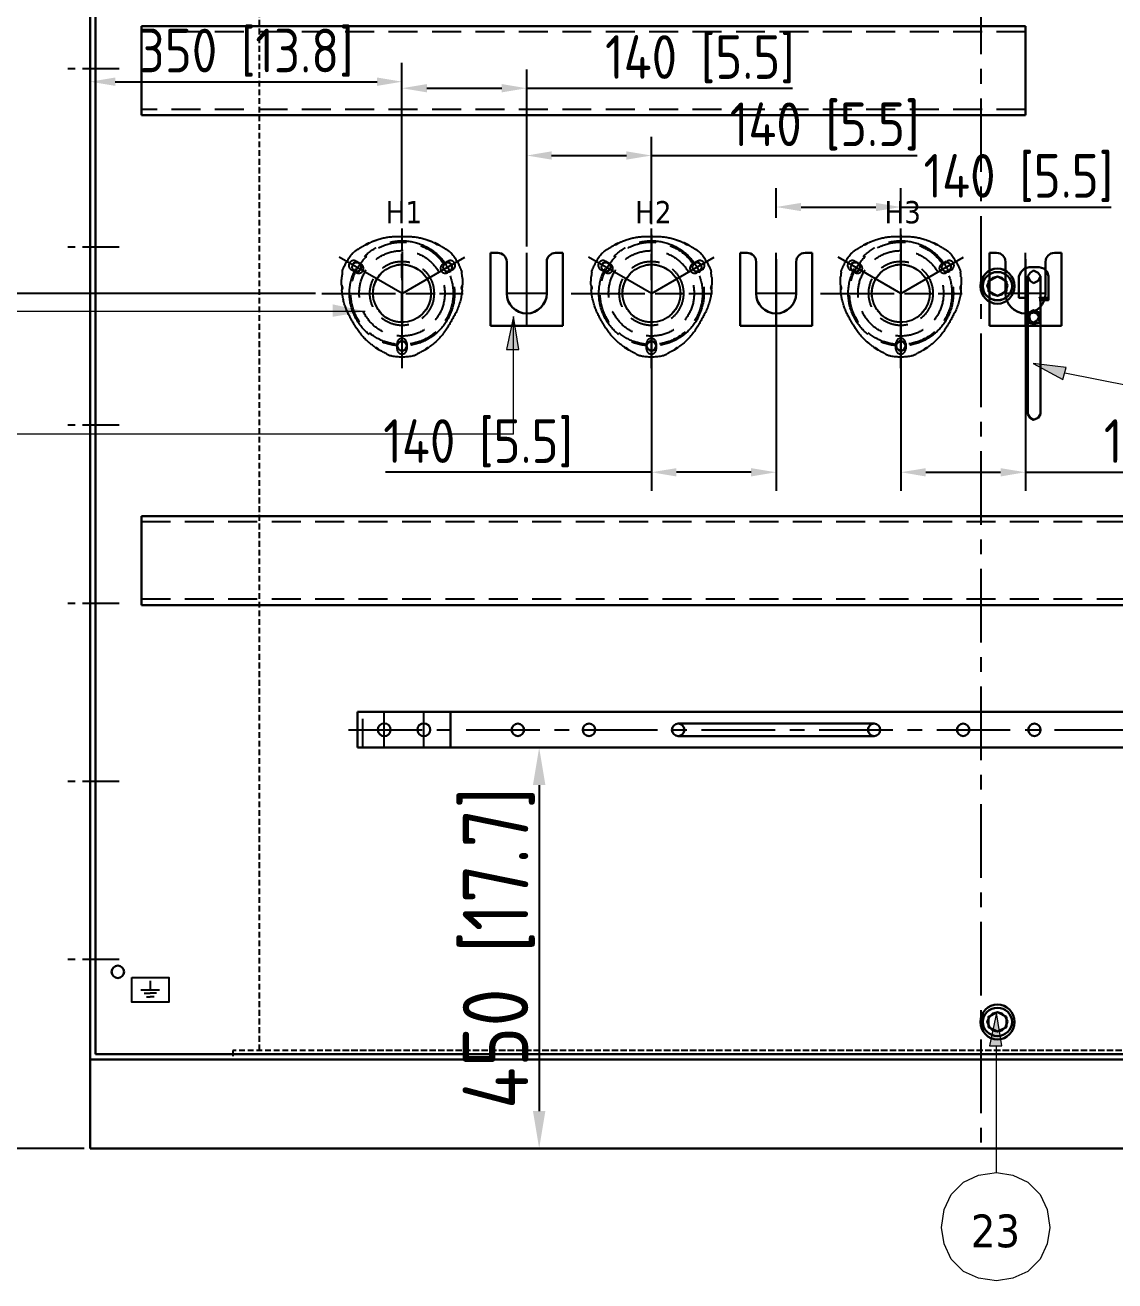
# Model space of a CAD drawing. Header units: millimetres. Extents: x 183355 to 194386, y -190559 to -183233.
# Drawn here: x 184779 to 186003, y -186148 to -184738 of the extents above; entities that cross this region are included whole.
import ezdxf

# ---------------------------------------------------------------- set-up
doc = ezdxf.new("R2010")
doc.units = ezdxf.units.MM
doc.header["$LTSCALE"] = 13
for name, pattern in [('CENTER', [50.8, 31.75, -6.35, 6.35, -6.35]), ('CENTERX2', [101.6, 63.5, -12.7, 12.7, -12.7]), ('DASHED', [0.75, 0.5, -0.25])]:
    doc.linetypes.add(name, pattern=pattern)
for name, color, linetype in [('1', 4, 'Continuous'), ('2细线层', 4, 'Continuous'), ('3中心线层', 1, 'CENTER'), ('4虚线层', 6, 'DASHED'), ('粗实线', 4, 'Continuous'), ('细实线', 2, 'Continuous')]:
    doc.layers.add(name, color=color, linetype=linetype)
for name, color, linetype, lineweight in [('2细实线', 3, 'Continuous', 20), ('标注、文本', 3, 'Continuous', 25), ('铁心', 3, 'Continuous', 0)]:
    doc.layers.add(name, color=color, linetype=linetype, lineweight=lineweight)
doc.styles.get("Standard").update_dxf_attribs({"font": 'gbenor.shx', "bigfont": 'gbcbig.shx'})
doc.styles.add('Tahoma$001', font='tahoma.ttf', dxfattribs={"height": 2.159784})
doc.dimstyles.new('英寸 1-10', dxfattribs={"dimscale": 14, "dimtxt": 3.5, "dimasz": 2, "dimexe": 1.5, "dimexo": 0.5, "dimgap": 0.5, "dimtad": 1, "dimtoh": 1, "dimdec": 1, "dimdsep": 46, "dimtxsty": 'Standard', "dimcen": 2.5, "dimclrd": 3, "dimclre": 3, "dimclrt": 3, "dimadec": 0, "dimazin": 2, "dimtfac": 1, "dimtdec": 1, "dimtmove": 0, "dimatfit": 2, "dimfxl": 1, "dimarcsym": 0})

# ---------------------------------------------------------------- blocks, each defined once
blk = doc.blocks.new('A$C78BF4BCD')
at = {"layer": '1', "color": 1, "linetype": 'CENTERX2', "lineweight": -3, "ltscale": 0.1}
for p, q in [((40.5, 0), (40.5, 82)), ((63, 36.5), (18, 36.5))]:
    blk.add_line(p, q, dxfattribs=at)
at = {"layer": '粗实线', "lineweight": 30}
for p, q in [((0, 0), (0, 82)), ((8, 82), (0, 82)), ((18, 36.5), (18, 72)), ((63, 36.5), (63, 72)), ((81, 82), (73, 82)), ((81, 0), (81, 82)), ((81, 0), (0, 0))]:
    blk.add_line(p, q, dxfattribs=at)
for centre, radius, start, end in [((8, 72), 10, 0, 90), ((73, 72), 10, 90, 180), ((40.5, 36.5), 22.5, 180, 0)]:
    blk.add_arc(centre, radius, start, end, dxfattribs=at)
blk = doc.blocks.new('A$C03F92070')
at = {"layer": '4虚线层', "ltscale": 5}
for p, q in [((67.8, 40.2), (67.8, 116)), ((16.4, 107.6), (22, 104.3)), ((113.7, 104.3), (119.3, 107.6)), ((16.5, 94.8), (10.9, 98)), ((124.8, 98), (119.2, 94.8)), ((23.3, 71.5), (112.4, 71.5)), ((62.3, 8.9), (62.3, 15.4)), ((73.3, 15.4), (73.3, 8.9))]:
    blk.add_line(p, q, dxfattribs=at)
for radius in [57.5, 48, 36, 32.5]:
    blk.add_circle((67.8, 71.5), radius, dxfattribs=at)
at = {"layer": '4虚线层', "ltscale": 5, "extrusion": (0, 0, -1)}
for centre, radius, start, end in [((-68.8, 46.5), 90, 64.9245, 71.0219), ((-62.3, 65.4), 70, 71.0219, 87.9453), ((-67.8, -88), 223.5, 87.9453, 92.0547), ((-73.4, 65.4), 70, 92.0547, 108.9781), ((-66.9, 46.5), 90, 108.9781, 115.0755), ((-67.8, 71.5), 71.5, 20.9645, 39.0355), ((-68.8, 46.5), 90, 51.0831, 52.2343), ((-68.8, 46.5), 90, 55.4521, 61.3818), ((-66.9, 46.5), 90, 118.6182, 124.5479), ((-66.9, 46.5), 90, 127.7657, 128.9169), ((-67.8, 71.5), 71.5, 140.9645, 159.0355), ((-90, 83.1), 90, 358.6182, 4.5479), ((-90, 83.1), 90, 7.7657, 8.9169), ((-45.7, 83.1), 90, 171.0831, 172.2343), ((-45.7, 83.1), 90, 175.4521, 181.3818), ((-90, 83.1), 90, 349.4672, 355.0755), ((-65.6, 80.8), 70, 186.6023, 207.2178), ((-45.7, 83.1), 90, 184.9245, 186.6023), ((-70.3, 79.5), 70, 331.9245, 349.4672), ((-205.8, 151.7), 223.5, 327.6503, 331.9245), ((71, 151), 223.5, 207.2178, 212.3568), ((-76.1, 69.6), 70, 310.1708, 327.6503), ((-58.7, 68.9), 70, 212.3568, 233.0262), ((-89, 84.9), 90, 304.9245, 310.1708), ((-89, 84.9), 90, 295.4521, 301.3818), ((-89, 84.9), 90, 291.0831, 292.2343), ((-67.8, 71.5), 71.5, 260.9645, 279.0355), ((-46.7, 84.9), 90, 247.7657, 248.9169), ((-46.7, 84.9), 90, 238.6182, 244.5479), ((-46.7, 84.9), 90, 233.0262, 235.0755)]:
    blk.add_arc(centre, radius, start, end, dxfattribs=at)
at = {"layer": '4虚线层', "ltscale": 5}
for centre, start, end in [((13.6, 102.8), 60, 240), ((19.2, 99.6), 240, 60), ((116.5, 99.6), 120, 300), ((122.1, 102.8), 300, 120), ((67.8, 15.4), 0, 180), ((67.8, 8.9), 180, 0)]:
    blk.add_arc(centre, 5.5, start, end, dxfattribs=at)
for points, knots in [([(30.9, 128.1), (30.9, 128.1), (30.9, 128.1), (30.8, 128.1), (30.8, 128), (30.6, 128), (30.5, 127.9), (30.2, 127.8), (30, 127.7), (29.7, 127.5), (29.5, 127.4), (29.2, 127.3), (29, 127.2), (28.6, 127), (28.4, 126.9), (28, 126.7), (27.8, 126.6), (27.4, 126.4), (27.2, 126.3), (26.9, 126.1), (26.7, 126), (26.4, 125.8), (26.2, 125.8), (26, 125.6), (25.9, 125.6), (25.7, 125.5), (25.6, 125.4), (25.6, 125.4), (25.6, 125.4), (25.6, 125.4), (25.6, 125.4), (25.6, 125.4)], [0, 0, 0, 0, 0.043819, 0.043819, 0.119878, 0.119878, 0.195937, 0.195937, 0.271996, 0.271996, 0.348055, 0.348055, 0.424114, 0.424114, 0.500173, 0.500173, 0.576231, 0.576231, 0.65229, 0.65229, 0.728349, 0.728349, 0.804408, 0.804408, 0.880467, 0.880467, 0.956526, 0.956526, 0.994556, 0.994556, 1, 1, 1, 1]), ([(30.7, 128), (30.6, 128), (30.6, 127.9), (30.5, 127.8), (30.4, 127.8), (30.3, 127.6), (30.2, 127.5), (30.1, 127.4), (30, 127.3), (29.9, 127), (29.8, 126.9), (29.6, 126.7), (29.5, 126.6), (29.3, 126.5), (29.2, 126.4), (28.9, 126.3), (28.8, 126.2), (28.4, 126.1), (28.1, 126), (27.5, 125.9), (27.3, 125.8), (26.9, 125.8), (26.7, 125.7), (26.5, 125.7), (26.4, 125.7), (26, 125.6), (25.8, 125.6), (25.7, 125.5)], [0, 0, 0, 0, 0.0625, 0.0625, 0.125, 0.125, 0.1875, 0.1875, 0.25, 0.25, 0.3125, 0.3125, 0.375, 0.375, 0.4375, 0.4375, 0.5, 0.5, 0.625, 0.625, 0.75, 0.75, 0.8125, 0.8125, 0.875, 0.875, 1, 1, 1, 1]), ([(110.1, 125.4), (110.1, 125.4), (110.1, 125.4), (110.1, 125.4), (110.1, 125.4), (110.1, 125.4), (110, 125.5), (109.8, 125.6), (109.7, 125.6), (109.5, 125.8), (109.3, 125.8), (109, 126), (108.8, 126.1), (108.5, 126.3), (108.3, 126.4), (107.9, 126.6), (107.7, 126.7), (107.3, 126.9), (107.1, 127), (106.7, 127.2), (106.5, 127.3), (106.2, 127.5), (106, 127.5), (105.7, 127.7), (105.5, 127.8), (105.2, 127.9), (105.1, 128), (104.9, 128), (104.9, 128.1), (104.8, 128.1), (104.8, 128.1), (104.8, 128.1), (104.8, 128.1), (104.8, 128.1)], [0, 0, 0, 0, 0.005743, 0.005743, 0.043766, 0.043766, 0.119813, 0.119813, 0.195859, 0.195859, 0.271906, 0.271906, 0.347952, 0.347952, 0.423999, 0.423999, 0.500046, 0.500046, 0.576092, 0.576092, 0.652139, 0.652139, 0.728185, 0.728185, 0.804232, 0.804232, 0.880279, 0.880279, 0.956325, 0.956325, 0.994349, 0.994349, 1, 1, 1, 1]), ([(110, 125.5), (109.9, 125.5), (109.8, 125.6), (109.6, 125.6), (109.5, 125.6), (109.2, 125.7), (109, 125.7), (108.4, 125.8), (108.2, 125.9), (107.6, 126), (107.3, 126.1), (106.9, 126.2), (106.8, 126.3), (106.5, 126.4), (106.4, 126.5), (106.2, 126.6), (106.1, 126.7), (105.9, 126.9), (105.8, 127), (105.7, 127.3), (105.6, 127.3), (105.5, 127.5), (105.4, 127.6), (105.3, 127.8), (105.2, 127.8), (105.1, 127.9), (105.1, 128), (105, 128)], [0, 0, 0, 0, 0.0625, 0.0625, 0.125, 0.125, 0.25, 0.25, 0.375, 0.375, 0.5, 0.5, 0.5625, 0.5625, 0.625, 0.625, 0.6875, 0.6875, 0.75, 0.75, 0.8125, 0.8125, 0.875, 0.875, 0.9375, 0.9375, 1, 1, 1, 1]), ([(13.9, 117.8), (13.9, 117.8), (13.9, 117.8), (13.8, 117.7), (13.8, 117.7), (13.7, 117.6), (13.7, 117.6)], [0, 0, 0, 0, 0.272943, 0.542517, 0.809704, 1, 1, 1, 1]), ([(14.2, 118), (14.2, 118), (14.1, 118), (14.1, 117.9), (14, 117.9), (14, 117.8), (13.9, 117.8)], [0, 0, 0, 0, 0.251777, 0.501943, 0.751136, 1, 1, 1, 1]), ([(14.6, 118.3), (14.5, 118.2), (14.5, 118.2), (14.4, 118.1), (14.3, 118.1), (14.2, 118), (14.2, 118)], [0, 0, 0, 0, 0.251749, 0.501948, 0.751171, 1, 1, 1, 1]), ([(15.7, 119.2), (15.7, 119.1), (15.6, 119), (15.5, 118.9), (15.3, 118.8), (15.2, 118.7), (15.1, 118.6), (14.9, 118.5), (14.8, 118.5), (14.7, 118.4), (14.6, 118.3), (14.6, 118.3)], [0, 0, 0, 0, 0.114473, 0.22719, 0.338528, 0.448878, 0.558641, 0.668227, 0.778044, 0.888502, 1, 1, 1, 1]), ([(17.8, 120.6), (17.8, 120.6), (17.7, 120.6), (17.6, 120.5), (17.3, 120.3), (16.9, 120), (16.6, 119.8), (16.3, 119.6), (16, 119.4), (15.8, 119.2), (15.7, 119.2)], [0, 0, 0, 0, 0.026865, 0.187364, 0.351072, 0.511786, 0.674931, 0.783277, 0.891149, 1, 1, 1, 1]), ([(120, 119.2), (119.9, 119.2), (119.8, 119.3), (119.7, 119.4), (119.5, 119.5), (119.4, 119.6), (119.3, 119.6), (119.1, 119.8), (118.8, 120), (118.4, 120.3), (118.1, 120.5), (118, 120.6), (117.9, 120.6), (117.9, 120.6)], [0, 0, 0, 0, 0.05466, 0.108896, 0.162888, 0.216817, 0.270864, 0.325211, 0.488741, 0.649833, 0.813717, 0.974388, 1, 1, 1, 1]), ([(121.1, 118.3), (121.1, 118.3), (121, 118.4), (120.9, 118.5), (120.8, 118.5), (120.6, 118.6), (120.5, 118.7), (120.4, 118.8), (120.2, 118.9), (120.1, 119), (120, 119.1), (120, 119.2)], [0, 0, 0, 0, 0.111498, 0.221956, 0.331773, 0.441359, 0.551122, 0.661472, 0.77281, 0.885527, 1, 1, 1, 1]), ([(121.5, 118), (121.5, 118), (121.4, 118.1), (121.3, 118.1), (121.2, 118.2), (121.2, 118.2), (121.1, 118.3)], [0, 0, 0, 0, 0.248829, 0.498052, 0.748251, 1, 1, 1, 1]), ([(121.8, 117.8), (121.7, 117.8), (121.7, 117.9), (121.6, 117.9), (121.6, 118), (121.5, 118), (121.5, 118)], [0, 0, 0, 0, 0.248864, 0.498057, 0.748223, 1, 1, 1, 1]), ([(122, 117.6), (122, 117.6), (121.9, 117.7), (121.9, 117.7), (121.8, 117.8), (121.8, 117.8), (121.8, 117.8)], [0, 0, 0, 0, 0.190293, 0.457482, 0.727057, 1, 1, 1, 1]), ([(0.5, 92.8), (0.5, 92.7), (0.5, 92.6), (0.5, 92.4), (0.5, 92.3), (0.4, 92.1), (0.4, 91.9), (0.4, 91.7), (0.4, 91.3), (0.3, 90.9), (0.3, 90.5), (0.3, 90.3), (0.3, 90.3), (0.3, 90.2)], [0, 0, 0, 0, 0.05466, 0.108897, 0.162889, 0.216817, 0.270864, 0.325211, 0.488741, 0.649833, 0.813717, 0.974388, 1, 1, 1, 1]), ([(0.7, 94.3), (0.7, 94.2), (0.7, 94.1), (0.6, 94), (0.6, 93.8), (0.6, 93.6), (0.6, 93.5), (0.6, 93.3), (0.6, 93.1), (0.5, 93), (0.5, 92.8), (0.5, 92.8)], [0, 0, 0, 0, 0.111498, 0.221956, 0.331773, 0.441359, 0.551122, 0.661472, 0.77281, 0.885527, 1, 1, 1, 1]), ([(0.7, 94.7), (0.7, 94.6), (0.7, 94.6), (0.7, 94.5), (0.7, 94.4), (0.7, 94.3), (0.7, 94.3)], [0, 0, 0, 0, 0.248829, 0.498052, 0.748251, 1, 1, 1, 1]), ([(0.8, 95.3), (0.8, 95.3), (0.8, 95.2), (0.8, 95.2), (0.8, 95.1), (0.8, 95), (0.8, 95)], [0, 0, 0, 0, 0.190297, 0.457484, 0.727058, 1, 1, 1, 1]), ([(134.9, 95), (134.9, 95), (134.9, 95.1), (134.9, 95.2), (134.9, 95.2), (134.9, 95.3), (134.9, 95.3)], [0, 0, 0, 0, 0.272943, 0.542517, 0.809704, 1, 1, 1, 1]), ([(135, 94.7), (135, 94.7), (134.9, 94.8), (134.9, 94.8), (134.9, 94.9), (134.9, 95), (134.9, 95)], [0, 0, 0, 0, 0.251777, 0.501943, 0.751136, 1, 1, 1, 1]), ([(135, 94.3), (135, 94.3), (135, 94.4), (135, 94.5), (135, 94.6), (135, 94.6), (135, 94.7)], [0, 0, 0, 0, 0.251749, 0.501948, 0.751171, 1, 1, 1, 1]), ([(135.2, 92.8), (135.2, 92.8), (135.2, 93), (135.1, 93.1), (135.1, 93.3), (135.1, 93.5), (135.1, 93.6), (135.1, 93.8), (135.1, 94), (135, 94.1), (135, 94.2), (135, 94.3)], [0, 0, 0, 0, 0.114473, 0.22719, 0.338528, 0.448878, 0.558641, 0.668227, 0.778044, 0.888502, 1, 1, 1, 1]), ([(135.4, 90.2), (135.4, 90.3), (135.4, 90.3), (135.4, 90.5), (135.4, 90.9), (135.3, 91.3), (135.3, 91.7), (135.3, 92.1), (135.2, 92.4), (135.2, 92.7), (135.2, 92.8)], [0, 0, 0, 0, 0.026865, 0.187364, 0.351073, 0.511786, 0.674931, 0.783277, 0.891149, 1, 1, 1, 1]), ([(0, 81.2), (0, 81.2), (0, 81.2), (0, 81.1), (0, 81.1), (0, 81.1), (0, 81), (0, 80.8), (0, 80.7), (0, 80.4), (0, 80.2), (0.1, 79.8), (0.1, 79.7), (0.1, 79.2), (0.1, 79), (0.1, 78.6), (0.1, 78.4), (0.1, 77.9), (0.2, 77.7), (0.2, 77.3), (0.2, 77.1), (0.2, 76.7), (0.2, 76.5), (0.3, 76.1), (0.3, 76), (0.3, 75.7), (0.3, 75.5), (0.3, 75.3), (0.3, 75.3), (0.3, 75.2), (0.3, 75.2), (0.3, 75.2), (0.3, 75.2), (0.3, 75.2)], [0, 0, 0, 0, 0.005743, 0.005743, 0.043766, 0.043766, 0.119813, 0.119813, 0.195859, 0.195859, 0.271906, 0.271906, 0.347952, 0.347952, 0.423999, 0.423999, 0.500046, 0.500046, 0.576092, 0.576092, 0.652139, 0.652139, 0.728185, 0.728185, 0.804232, 0.804232, 0.880279, 0.880279, 0.956325, 0.956325, 0.994349, 0.994349, 1, 1, 1, 1]), ([(0, 81), (0, 80.9), (0, 80.8), (0.1, 80.6), (0.1, 80.5), (0.2, 80.2), (0.3, 80), (0.5, 79.5), (0.6, 79.2), (0.8, 78.7), (0.8, 78.4), (0.9, 78), (0.9, 77.8), (1, 77.5), (1, 77.4), (0.9, 77.1), (0.9, 77), (0.8, 76.7), (0.8, 76.6), (0.7, 76.3), (0.6, 76.2), (0.5, 76), (0.5, 75.9), (0.4, 75.8), (0.4, 75.7), (0.3, 75.5), (0.3, 75.5), (0.3, 75.4)], [0, 0, 0, 0, 0.0625, 0.0625, 0.125, 0.125, 0.25, 0.25, 0.375, 0.375, 0.5, 0.5, 0.5625, 0.5625, 0.625, 0.625, 0.6875, 0.6875, 0.75, 0.75, 0.8125, 0.8125, 0.875, 0.875, 0.9375, 0.9375, 1, 1, 1, 1]), ([(135.4, 75.4), (135.4, 75.5), (135.4, 75.5), (135.3, 75.7), (135.3, 75.8), (135.2, 75.9), (135.2, 76), (135.1, 76.2), (135, 76.3), (134.9, 76.6), (134.9, 76.7), (134.8, 77), (134.8, 77.1), (134.7, 77.4), (134.7, 77.5), (134.8, 77.8), (134.8, 78), (134.9, 78.4), (134.9, 78.7), (135.1, 79.2), (135.2, 79.5), (135.3, 79.8), (135.4, 80), (135.5, 80.2), (135.5, 80.3), (135.6, 80.6), (135.7, 80.8), (135.7, 81)], [0, 0, 0, 0, 0.0625, 0.0625, 0.125, 0.125, 0.1875, 0.1875, 0.25, 0.25, 0.3125, 0.3125, 0.375, 0.375, 0.4375, 0.4375, 0.5, 0.5, 0.625, 0.625, 0.75, 0.75, 0.8125, 0.8125, 0.875, 0.875, 1, 1, 1, 1]), ([(135.4, 75.2), (135.4, 75.2), (135.4, 75.2), (135.4, 75.3), (135.4, 75.3), (135.4, 75.5), (135.4, 75.7), (135.4, 76), (135.4, 76.1), (135.5, 76.5), (135.5, 76.7), (135.5, 77.1), (135.5, 77.3), (135.5, 77.7), (135.6, 78), (135.6, 78.4), (135.6, 78.6), (135.6, 79), (135.6, 79.3), (135.6, 79.7), (135.6, 79.9), (135.7, 80.2), (135.7, 80.4), (135.7, 80.7), (135.7, 80.8), (135.7, 81), (135.7, 81.1), (135.7, 81.1), (135.7, 81.1), (135.7, 81.2), (135.7, 81.2), (135.7, 81.2)], [0, 0, 0, 0, 0.043819, 0.043819, 0.119878, 0.119878, 0.195937, 0.195937, 0.271996, 0.271996, 0.348055, 0.348055, 0.424114, 0.424114, 0.500173, 0.500173, 0.576232, 0.576232, 0.65229, 0.65229, 0.728349, 0.728349, 0.804408, 0.804408, 0.880467, 0.880467, 0.956526, 0.956526, 0.994556, 0.994556, 1, 1, 1, 1]), ([(37.3, 11.2), (37.3, 11.2), (37.3, 11.2), (37.4, 11.1), (37.4, 11.1), (37.6, 11), (37.7, 10.9), (37.9, 10.7), (38.1, 10.6), (38.4, 10.4), (38.6, 10.3), (38.9, 10.1), (39.1, 10), (39.4, 9.7), (39.6, 9.6), (40, 9.4), (40.2, 9.3), (40.5, 9), (40.7, 8.9), (41, 8.7), (41.2, 8.6), (41.5, 8.4), (41.6, 8.3), (41.9, 8.2), (42, 8.1), (42.2, 8), (42.2, 8), (42.3, 7.9), (42.3, 7.9), (42.3, 7.9), (42.3, 7.9), (42.3, 7.9)], [0, 0, 0, 0, 0.043819, 0.043819, 0.119878, 0.119878, 0.195937, 0.195937, 0.271996, 0.271996, 0.348055, 0.348055, 0.424114, 0.424114, 0.500173, 0.500173, 0.576231, 0.576231, 0.65229, 0.65229, 0.728349, 0.728349, 0.804408, 0.804408, 0.880467, 0.880467, 0.956526, 0.956526, 0.994556, 0.994556, 1, 1, 1, 1]), ([(37.5, 11.1), (37.5, 11), (37.6, 11), (37.7, 11), (37.8, 10.9), (38, 10.9), (38.1, 10.9), (38.3, 10.9), (38.5, 10.9), (38.7, 10.8), (38.8, 10.8), (39.1, 10.8), (39.3, 10.7), (39.5, 10.6), (39.6, 10.5), (39.9, 10.4), (40, 10.3), (40.3, 10), (40.5, 9.8), (40.9, 9.4), (41.1, 9.2), (41.3, 8.9), (41.4, 8.8), (41.6, 8.6), (41.7, 8.5), (41.9, 8.2), (42, 8.1), (42.1, 8)], [0, 0, 0, 0, 0.0625, 0.0625, 0.125, 0.125, 0.1875, 0.1875, 0.25, 0.25, 0.3125, 0.3125, 0.375, 0.375, 0.4375, 0.4375, 0.5, 0.5, 0.625, 0.625, 0.75, 0.75, 0.8125, 0.8125, 0.875, 0.875, 1, 1, 1, 1]), ([(50.3, 3.6), (50.3, 3.6), (50.4, 3.5), (50.6, 3.5), (50.9, 3.3), (51.3, 3.1), (51.7, 3), (52, 2.8), (52.3, 2.7), (52.5, 2.6), (52.6, 2.5)], [0, 0, 0, 0, 0.026866, 0.187364, 0.351073, 0.511786, 0.674931, 0.783277, 0.891149, 1, 1, 1, 1]), ([(52.6, 2.5), (52.7, 2.5), (52.8, 2.5), (52.9, 2.4), (53.1, 2.3), (53.3, 2.3), (53.4, 2.2), (53.6, 2.1), (53.7, 2.1), (53.8, 2), (53.9, 2), (54, 1.9)], [0, 0, 0, 0, 0.114473, 0.22719, 0.338528, 0.448878, 0.558641, 0.668227, 0.778044, 0.888502, 1, 1, 1, 1]), ([(54, 1.9), (54, 1.9), (54.1, 1.9), (54.2, 1.9), (54.3, 1.8), (54.3, 1.8), (54.4, 1.8)], [0, 0, 0, 0, 0.251749, 0.501948, 0.751171, 1, 1, 1, 1]), ([(54.4, 1.8), (54.4, 1.8), (54.5, 1.7), (54.5, 1.7), (54.6, 1.7), (54.7, 1.7), (54.7, 1.6)], [0, 0, 0, 0, 0.251777, 0.501943, 0.751136, 1, 1, 1, 1]), ([(54.7, 1.6), (54.7, 1.6), (54.8, 1.6), (54.8, 1.6), (54.9, 1.6), (54.9, 1.5), (54.9, 1.5)], [0, 0, 0, 0, 0.272943, 0.542518, 0.809705, 1, 1, 1, 1]), ([(80.8, 1.5), (80.8, 1.5), (80.8, 1.6), (80.9, 1.6), (80.9, 1.6), (81, 1.6), (81, 1.6)], [0, 0, 0, 0, 0.190295, 0.457482, 0.727057, 1, 1, 1, 1]), ([(81, 1.6), (81, 1.7), (81.1, 1.7), (81.2, 1.7), (81.2, 1.7), (81.3, 1.8), (81.3, 1.8)], [0, 0, 0, 0, 0.248864, 0.498057, 0.748223, 1, 1, 1, 1]), ([(81.3, 1.8), (81.4, 1.8), (81.4, 1.8), (81.5, 1.9), (81.6, 1.9), (81.7, 1.9), (81.7, 1.9)], [0, 0, 0, 0, 0.248829, 0.498052, 0.748251, 1, 1, 1, 1]), ([(81.7, 1.9), (81.8, 2), (81.9, 2), (82, 2.1), (82.1, 2.1), (82.3, 2.2), (82.4, 2.3), (82.6, 2.3), (82.7, 2.4), (82.9, 2.5), (83, 2.5), (83.1, 2.5)], [0, 0, 0, 0, 0.111498, 0.221956, 0.331773, 0.441359, 0.551122, 0.661472, 0.77281, 0.885527, 1, 1, 1, 1]), ([(83.1, 2.5), (83.1, 2.5), (83.2, 2.6), (83.4, 2.7), (83.5, 2.7), (83.7, 2.8), (83.8, 2.9), (84.1, 3), (84.4, 3.1), (84.8, 3.3), (85.1, 3.5), (85.3, 3.5), (85.4, 3.6), (85.4, 3.6)], [0, 0, 0, 0, 0.05466, 0.108897, 0.162889, 0.216817, 0.270864, 0.325211, 0.488741, 0.649834, 0.813718, 0.974389, 1, 1, 1, 1]), ([(93.4, 7.9), (93.4, 7.9), (93.4, 7.9), (93.4, 7.9), (93.4, 7.9), (93.5, 8), (93.5, 8), (93.7, 8.1), (93.8, 8.2), (94.1, 8.3), (94.2, 8.4), (94.5, 8.6), (94.7, 8.7), (95, 8.9), (95.2, 9), (95.6, 9.3), (95.7, 9.4), (96.1, 9.6), (96.3, 9.7), (96.7, 10), (96.8, 10.1), (97.2, 10.3), (97.3, 10.4), (97.6, 10.6), (97.8, 10.7), (98, 10.9), (98.1, 11), (98.3, 11.1), (98.3, 11.1), (98.4, 11.2), (98.4, 11.2), (98.4, 11.2), (98.4, 11.2), (98.4, 11.2)], [0, 0, 0, 0, 0.005743, 0.005743, 0.043766, 0.043766, 0.119813, 0.119813, 0.195859, 0.195859, 0.271906, 0.271906, 0.347952, 0.347952, 0.423999, 0.423999, 0.500046, 0.500046, 0.576092, 0.576092, 0.652139, 0.652139, 0.728185, 0.728185, 0.804232, 0.804232, 0.880279, 0.880279, 0.956325, 0.956325, 0.994349, 0.994349, 1, 1, 1, 1]), ([(93.6, 8), (93.6, 8), (93.7, 8.1), (93.8, 8.2), (93.9, 8.3), (94.1, 8.6), (94.3, 8.8), (94.6, 9.2), (94.8, 9.4), (95.2, 9.8), (95.4, 10), (95.7, 10.3), (95.8, 10.4), (96.1, 10.5), (96.2, 10.6), (96.4, 10.7), (96.6, 10.8), (96.9, 10.8), (97, 10.8), (97.2, 10.9), (97.4, 10.9), (97.6, 10.9), (97.7, 10.9), (97.9, 10.9), (98, 11), (98.1, 11), (98.2, 11), (98.2, 11.1)], [0, 0, 0, 0, 0.0625, 0.0625, 0.125, 0.125, 0.25, 0.25, 0.375, 0.375, 0.5, 0.5, 0.5625, 0.5625, 0.625, 0.625, 0.6875, 0.6875, 0.75, 0.75, 0.8125, 0.8125, 0.875, 0.875, 0.9375, 0.9375, 1, 1, 1, 1])]:
    blk.add_open_spline(points, degree=3, knots=knots, dxfattribs=at)
blk.add_open_spline([(0.8, 95.3), (0.8, 95.2), (0.8, 95.1), (0.8, 95)], degree=3, dxfattribs=at)
blk = doc.blocks.new('A$C712F3155')
at = {"layer": '1', "color": 1, "linetype": 'CENTERX2', "lineweight": -3, "ltscale": 0.1}
for p, q in [((90, 0), (90, 157)), ((90, 130.3), (90, 35.5)), ((90, 84.1), (19.5, 124.8)), ((90, 84.1), (160.5, 124.8)), ((0, 84.1), (158.7, 84.1))]:
    blk.add_line(p, q, dxfattribs=at)
blk.add_circle((90, 84.1), 59, dxfattribs=at)
at = {"layer": '2细线层'}
for centre in [(38.9, 113.6), (141.1, 113.6), (90, 25.1)]:
    blk.add_circle(centre, 5, dxfattribs=at)
at = {"layer": '标注、文本'}
for centre in [(38.9, 113.6), (141.1, 113.6), (90, 25.1)]:
    blk.add_arc(centre, 5.5, 242.6715, 150, dxfattribs=at)
at = {"layer": '粗实线'}
blk.add_circle((90, 84.1), 32.5, dxfattribs=at)
blk = doc.blocks.new('A$C08576B93')
at = {"layer": '1', "color": 1, "linetype": 'CENTERX2', "lineweight": -3, "ltscale": 0.1}
for p, q in [((30, 0), (30, 40)), ((74.5, 0), (74.5, 40))]:
    blk.add_line(p, q, dxfattribs=at)
at = {"layer": '4虚线层', "ltscale": 5}
blk.add_line((6, 0), (6, 40), dxfattribs=at)
at = {"layer": '粗实线', "lineweight": 30}
for p, q in [((0, 40), (104.5, 40)), ((0, 0), (0, 40)), ((104.5, 40), (104.5, 0)), ((104.5, 0), (0, 0))]:
    blk.add_line(p, q, dxfattribs=at)
for centre in [(30, 20), (74.5, 20)]:
    blk.add_circle(centre, 7.15, dxfattribs=at)
blk = doc.blocks.new('A$C301C1BCA')
at = {"layer": '1', "color": 1, "linetype": 'CENTERX2', "lineweight": -3, "ltscale": 0.1}
blk.add_line((0, 20), (1415, 20), dxfattribs=at)
at = {"layer": '粗实线', "lineweight": 30}
for centre in [(190, 20), (270, 20), (370, 20), (590, 20), (690, 20), (770, 20), (940.5, 20), (1015.5, 20), (1090.5, 20), (1165.5, 20), (1240.5, 20)]:
    blk.add_circle(centre, 7, dxfattribs=at)
at = {"layer": '细实线', "color": 4, "lineweight": 30}
for p, q in [((10, 40), (1410, 40)), ((10, 40), (10, 0)), ((1410, 40), (1410, 0)), ((370, 27), (590, 27)), ((370, 13), (590, 13)), ((10, 0), (1410, 0))]:
    blk.add_line(p, q, dxfattribs=at)
blk = doc.blocks.new('257561')
at = {"layer": '标注、文本'}
for p, q in [((851.69, 2214.09), (862.06, 2214.09)), ((856.87, 2219.06), (856.87, 2214.09)), ((853.4, 2212.22), (856.87, 2212.22)), ((854.71, 2210.17), (856.87, 2210.17)), ((860.35, 2212.22), (856.87, 2212.22)), ((859.04, 2210.17), (856.87, 2210.17))]:
    blk.add_line(p, q, dxfattribs=at)
blk = doc.blocks.new('*D211')
at = {"layer": '2细实线', "color": 3, "linetype": 'ByBlock', "lineweight": -2}
for p, q in [((185105.2, -185039), (184718.8, -185039)), ((184739.8, -185081), (184739.8, -185957)), ((184845.2, -185999), (184718.8, -185999))]:
    blk.add_line(p, q, dxfattribs=at)
at = {"layer": '2细实线', "color": 3, "linetype": 'ByBlock'}
for points in [[(184732.8, -185081), (184746.8, -185081), (184739.8, -185039)], [(184732.8, -185957), (184746.8, -185957), (184739.8, -185999)]]:
    blk.add_solid(points, dxfattribs=at)
at = {"layer": 'Defpoints', "color": 0, "linetype": 'ByBlock'}
for p in [(185112.2, -185039), (184739.8, -185999), (184852.2, -185999)]:
    blk.add_point(p, dxfattribs=at)
at = {"layer": '2细实线', "color": 3, "linetype": 'ByBlock', "insert": (184694.5, -185519), "char_height": 73.5, "attachment_point": 5, "rotation": 90}
blk.add_mtext('960 [37.8]', dxfattribs=at)
blk = doc.blocks.new('*D212')
at = {"layer": '2细实线', "color": 3, "linetype": 'ByBlock', "lineweight": -2}
for p, q in [((185365.7, -185549), (185335.2, -185549)), ((185356.2, -185591), (185356.2, -185957)), ((185365.7, -185999), (185335.2, -185999))]:
    blk.add_line(p, q, dxfattribs=at)
at = {"layer": '2细实线', "color": 3, "linetype": 'ByBlock'}
for points in [[(185349.2, -185591), (185363.2, -185591), (185356.2, -185549)], [(185349.2, -185957), (185363.2, -185957), (185356.2, -185999)]]:
    blk.add_solid(points, dxfattribs=at)
at = {"layer": 'Defpoints', "color": 0, "linetype": 'ByBlock'}
for p in [(185372.7, -185549), (185356.2, -185999), (185372.7, -185999)]:
    blk.add_point(p, dxfattribs=at)
at = {"layer": '2细实线', "color": 3, "linetype": 'ByBlock', "insert": (185310.9, -185774), "char_height": 73.5, "attachment_point": 5, "rotation": 90}
blk.add_mtext('450 [17.7]', dxfattribs=at)
blk = doc.blocks.new('A$C3970166B')
at = {"layer": '标注、文本', "color": 4, "lineweight": 30}
for points in [[(20.32, 13.55), (18.63, 16.93), (16.09, 19.47), (12.7, 20.32), (9.31, 19.47), (6.77, 16.93), (5.08, 13.55), (6.77, 9.31), (9.31, 6.77), (12.7, 5.93), (16.09, 6.77), (18.63, 9.31)], [(19.47, 16.93), (12.7, 20.32), (5.93, 16.93), (5.93, 9.31), (12.7, 5.93), (19.47, 9.31)]]:
    blk.add_lwpolyline(points, close=True, dxfattribs=at)
for major_axis, ratio in [((0, 13.12), 0.967742), ((-11.01, 0), 0.961538)]:
    blk.add_ellipse((12.7, 13.12), major_axis=major_axis, ratio=ratio, start_param=0, end_param=6.283185, dxfattribs=at)
blk = doc.blocks.new('A$C33D96195')
at = {"layer": '标注、文本', "color": 4, "lineweight": 30}
for points in [[(54.6, 171.4), (49.5, 170.2), (45.7, 166.4), (43.2, 161.3)], [(54.6, 171.4), (66, 171.4)], [(76.2, 161.3), (74.9, 166.4), (71.1, 170.2), (66, 171.4)], [(53.3, 137.2), (43.2, 137.2), (43.2, 161.3)], [(67.3, 6.4), (67.3, 161.3), (64.8, 165.1), (59.7, 167.6), (55.9, 165.1), (53.3, 161.3), (55.9, 156.2), (59.7, 153.7), (64.8, 156.2), (67.3, 161.3)], [(53.3, 161.3), (53.3, 6.4)], [(76.2, 161.3), (76.2, 137.2), (66, 137.2), (76.2, 137.2), (76.2, 134.6), (66, 134.6)], [(53.3, 6.4), (55.9, 2.5), (59.7, 0), (64.8, 2.5), (67.3, 6.4)]]:
    blk.add_lwpolyline(points, dxfattribs=at)
for points in [[(30.5, 150.8), (27.9, 155.9), (24.1, 159.7), (19, 161), (14, 159.7), (10.2, 155.9), (7.6, 150.8), (10.2, 144.5), (14, 140.7), (19, 139.4), (24.1, 140.7), (27.9, 144.5)], [(29.2, 155.9), (19, 161), (8.9, 155.9), (8.9, 144.5), (19, 139.4), (29.2, 144.5)], [(67.3, 115.6), (66, 120.7), (59.7, 123.2), (54.6, 120.7), (52.1, 115.6), (54.6, 109.2), (59.7, 108), (66, 109.2)], [(66, 115.6), (63.5, 119.4), (59.7, 120.7), (55.9, 119.4), (54.6, 115.6), (55.9, 111.8), (59.7, 109.2), (63.5, 111.8)]]:
    blk.add_lwpolyline(points, close=True, dxfattribs=at)
for major_axis, ratio in [((0, 19.7), 0.967742), ((-16.5, 0), 0.961538)]:
    blk.add_ellipse((19, 150.2), major_axis=major_axis, ratio=ratio, start_param=0, end_param=6.283185, dxfattribs=at)
at = {"layer": '标注、文本', "xscale": 1.5, "yscale": 1.5, "zscale": 1.5}
blk.add_blockref('A$C3970166B', (0, 130.5), dxfattribs=at)
blk = doc.blocks.new('*D221')
at = {"layer": '2细实线', "color": 3, "linetype": 'ByBlock', "lineweight": -2}
for p, q in [((184852.2, -184810.4), (184852.2, -184780.3)), ((185202.2, -184959.1), (185202.2, -184780.3)), ((184880.2, -184801.3), (185174.2, -184801.3))]:
    blk.add_line(p, q, dxfattribs=at)
at = {"layer": '2细实线', "color": 3, "linetype": 'ByBlock'}
for points in [[(184880.2, -184796.6), (184880.2, -184806), (184852.2, -184801.3)], [(185174.2, -184796.6), (185174.2, -184806), (185202.2, -184801.3)]]:
    blk.add_solid(points, dxfattribs=at)
at = {"layer": 'Defpoints', "color": 0, "linetype": 'ByBlock'}
for p in [(185202.2, -184801.3), (184852.2, -184817.4), (185202.2, -184966.1)]:
    blk.add_point(p, dxfattribs=at)
at = {"layer": '2细实线', "color": 3, "linetype": 'ByBlock', "insert": (185027.2, -184768.8), "char_height": 49, "attachment_point": 5}
blk.add_mtext('350 [13.8]', dxfattribs=at)
blk = doc.blocks.new('*D222')
at = {"layer": '2细实线', "color": 3, "linetype": 'ByBlock', "lineweight": -2}
for p, q in [((185202.2, -184923.5), (185202.2, -184787.6)), ((185342.2, -184986.5), (185342.2, -184787.6)), ((185230.2, -184808.6), (185314.2, -184808.6)), ((185342.2, -184808.6), (185640.7, -184808.6))]:
    blk.add_line(p, q, dxfattribs=at)
at = {"layer": '2细实线', "color": 3, "linetype": 'ByBlock'}
for points in [[(185230.2, -184804), (185230.2, -184813.3), (185202.2, -184808.6)], [(185314.2, -184804), (185314.2, -184813.3), (185342.2, -184808.6)]]:
    blk.add_solid(points, dxfattribs=at)
at = {"layer": 'Defpoints', "color": 0, "linetype": 'ByBlock'}
for p in [(185342.2, -184808.6), (185202.2, -184930.5), (185342.2, -184993.5)]:
    blk.add_point(p, dxfattribs=at)
at = {"layer": '2细实线', "color": 3, "linetype": 'ByBlock', "insert": (185536.7, -184776.1), "char_height": 49, "attachment_point": 5}
blk.add_mtext('140 [5.5]', dxfattribs=at)
blk = doc.blocks.new('*D200')
at = {"layer": '2细实线', "color": 3, "linetype": 'ByBlock', "lineweight": -2}
for p, q in [((185342.2, -184961.4), (185342.2, -184863.2)), ((185482.2, -184961.4), (185482.2, -184863.2)), ((185370.2, -184884.2), (185454.2, -184884.2)), ((185482.2, -184884.2), (185780.7, -184884.2))]:
    blk.add_line(p, q, dxfattribs=at)
at = {"layer": '2细实线', "color": 3, "linetype": 'ByBlock'}
for points in [[(185370.2, -184879.5), (185370.2, -184888.8), (185342.2, -184884.2)], [(185454.2, -184879.5), (185454.2, -184888.8), (185482.2, -184884.2)]]:
    blk.add_solid(points, dxfattribs=at)
at = {"layer": 'Defpoints', "color": 0, "linetype": 'ByBlock'}
for p in [(185482.2, -184884.2), (185342.2, -184968.4), (185482.2, -184968.4)]:
    blk.add_point(p, dxfattribs=at)
at = {"layer": '2细实线', "color": 3, "linetype": 'ByBlock', "insert": (185676.7, -184851.6), "char_height": 49, "attachment_point": 5}
blk.add_mtext('140 [5.5]', dxfattribs=at)
blk = doc.blocks.new('*D223')
at = {"layer": '2细实线', "color": 3, "linetype": 'ByBlock', "lineweight": -2}
for p, q in [((185482.2, -184973.1), (185482.2, -185260.8)), ((185622.2, -185000.5), (185622.2, -185260.8)), ((185482.2, -185239.8), (185183.8, -185239.8)), ((185594.2, -185239.8), (185510.2, -185239.8))]:
    blk.add_line(p, q, dxfattribs=at)
at = {"layer": '2细实线', "color": 3, "linetype": 'ByBlock'}
for points in [[(185510.2, -185235.2), (185510.2, -185244.5), (185482.2, -185239.8)], [(185594.2, -185235.2), (185594.2, -185244.5), (185622.2, -185239.8)]]:
    blk.add_solid(points, dxfattribs=at)
at = {"layer": 'Defpoints', "color": 0, "linetype": 'ByBlock'}
for p in [(185482.2, -184966.1), (185622.2, -184993.5), (185622.2, -185239.8)]:
    blk.add_point(p, dxfattribs=at)
at = {"layer": '2细实线', "color": 3, "linetype": 'ByBlock', "insert": (185287.7, -185207.3), "char_height": 49, "attachment_point": 5}
blk.add_mtext('140 [5.5]', dxfattribs=at)
blk = doc.blocks.new('*D201')
at = {"layer": '2细实线', "color": 3, "linetype": 'ByBlock', "lineweight": -2}
for p, q in [((185622.2, -184954), (185622.2, -184921)), ((185762.2, -184959.1), (185762.2, -184921)), ((185650.2, -184942), (185734.2, -184942)), ((185762.2, -184942), (185998.2, -184942))]:
    blk.add_line(p, q, dxfattribs=at)
at = {"layer": '2细实线', "color": 3, "linetype": 'ByBlock'}
for points in [[(185650.2, -184937.4), (185650.2, -184946.7), (185622.2, -184942)], [(185734.2, -184937.4), (185734.2, -184946.7), (185762.2, -184942)]]:
    blk.add_solid(points, dxfattribs=at)
at = {"layer": 'Defpoints', "color": 0, "linetype": 'ByBlock'}
for p in [(185762.2, -184942), (185622.2, -184961), (185762.2, -184966.1)]:
    blk.add_point(p, dxfattribs=at)
at = {"layer": '2细实线', "color": 3, "linetype": 'ByBlock', "insert": (185894.2, -184909.5), "char_height": 49, "attachment_point": 5}
blk.add_mtext('140 [5.5]', dxfattribs=at)
blk = doc.blocks.new('*D224')
at = {"layer": '2细实线', "color": 3, "linetype": 'ByBlock', "lineweight": -2}
for p, q in [((185762.2, -184973.1), (185762.2, -185260.8)), ((185902.2, -185000.5), (185902.2, -185260.8)), ((185790.2, -185239.8), (185874.2, -185239.8)), ((185902.2, -185239.8), (186200.7, -185239.8))]:
    blk.add_line(p, q, dxfattribs=at)
at = {"layer": '2细实线', "color": 3, "linetype": 'ByBlock'}
for points in [[(185790.2, -185235.2), (185790.2, -185244.5), (185762.2, -185239.8)], [(185874.2, -185235.2), (185874.2, -185244.5), (185902.2, -185239.8)]]:
    blk.add_solid(points, dxfattribs=at)
at = {"layer": 'Defpoints', "color": 0, "linetype": 'ByBlock'}
for p in [(185762.2, -184966.1), (185902.2, -184993.5), (185902.2, -185239.8)]:
    blk.add_point(p, dxfattribs=at)
at = {"layer": '2细实线', "color": 3, "linetype": 'ByBlock', "insert": (186096.7, -185207.3), "char_height": 49, "attachment_point": 5}
blk.add_mtext('140 [5.5]', dxfattribs=at)
blk = doc.blocks.new('*D228')
at = {"layer": '2细实线', "color": 3, "linetype": 'ByBlock', "lineweight": -2}
for p, q in [((184845.2, -183899), (184631.9, -183899)), ((184652.9, -183941), (184652.9, -185957)), ((184775, -185999), (184631.9, -185999))]:
    blk.add_line(p, q, dxfattribs=at)
at = {"layer": '2细实线', "color": 3, "linetype": 'ByBlock'}
for points in [[(184645.9, -183941), (184659.9, -183941), (184652.9, -183899)], [(184645.9, -185957), (184659.9, -185957), (184652.9, -185999)]]:
    blk.add_solid(points, dxfattribs=at)
at = {"layer": 'Defpoints', "color": 0, "linetype": 'ByBlock'}
for p in [(184852.2, -183899), (184652.9, -185999), (184782, -185999)]:
    blk.add_point(p, dxfattribs=at)
at = {"layer": '2细实线', "color": 3, "linetype": 'ByBlock', "insert": (184607.6, -184930.2), "char_height": 73.5, "attachment_point": 5, "rotation": 90}
blk.add_mtext('2100 [82.7]', dxfattribs=at)

msp = doc.modelspace()

# ---------------------------------------------------------------- hatches: boundary and pattern name
at = {"layer": '铁心'}
for points in [[(185124.509, -185065.185), (185161.253, -185059.161), (185124.509, -185051.331)], [(185333.345, -185101.983), (185319.49, -185101.983), (185327.321, -185064.937)], [(185319.49, -185101.983), (185327.321, -185064.937), (185333.345, -185101.983)], [(185947.99, -185122.265), (185944.171, -185135.583), (185910.719, -185117.844)], [(185944.171, -185135.583), (185910.719, -185117.844), (185947.99, -185122.265)], [(185861.916, -185883.69), (185869.746, -185846.644), (185875.77, -185883.69)]]:
    msp.add_hatch(color=256, dxfattribs=at).paths.add_polyline_path(points)

# ---------------------------------------------------------------- linework, layer by layer
at = {"layer": '1', "color": 1, "linetype": 'CENTERX2', "lineweight": -3, "ltscale": 0.1}
msp.add_line((185852.215, -184027.546), (185852.215, -185998.969), dxfattribs=at)
at = {"layer": '2细线层'}
for p, q in [((185902.215, -184738.969), (184909.715, -184738.969)), ((185902.215, -184838.969), (184909.715, -184838.969)), ((186794.715, -185288.969), (184909.715, -185288.969)), ((186794.715, -185388.969), (184909.715, -185388.969))]:
    msp.add_line(p, q, dxfattribs=at)
at = {"layer": '3中心线层', "ltscale": 0.1}
for p, q in [((184884.715, -184786.973), (184819.715, -184786.973)), ((184884.715, -184986.973), (184819.715, -184986.973)), ((184884.715, -185186.973), (184819.715, -185186.973)), ((184884.715, -185386.973), (184819.715, -185386.973)), ((184884.715, -185586.973), (184819.715, -185586.973)), ((184884.715, -185786.973), (184819.715, -185786.973))]:
    msp.add_line(p, q, dxfattribs=at)
at = {"layer": '4虚线层'}
for p, q in [((185042.215, -185888.969), (185042.215, -183993.969)), ((186624.715, -185888.969), (185012.215, -185888.969)), ((185012.215, -185888.969), (185012.215, -185898.969)), ((186594.715, -185888.969), (185109.715, -185888.969)), ((186624.715, -185898.969), (185012.215, -185898.969))]:
    msp.add_line(p, q, dxfattribs=at)
at = {"layer": '4虚线层', "ltscale": 5}
for p, q in [((185902.215, -184745.469), (184909.715, -184745.469)), ((185902.215, -184832.469), (184909.715, -184832.469)), ((186794.715, -185295.469), (184909.715, -185295.469)), ((186794.715, -185382.469), (184909.715, -185382.469))]:
    msp.add_line(p, q, dxfattribs=at)
at = {"layer": '标注、文本', "color": 4, "lineweight": 30}
for p, q in [((184852.215, -185898.969), (184852.215, -183898.971)), ((184858.215, -185892.969), (184858.215, -183934.971)), ((185902.215, -184738.969), (184909.715, -184738.969)), ((184909.715, -184838.969), (184909.715, -184738.969)), ((185902.215, -184838.969), (185902.215, -184738.969)), ((185902.215, -184838.969), (184909.715, -184838.969)), ((186794.715, -185288.969), (184909.715, -185288.969)), ((184909.715, -185288.969), (184909.715, -185388.969)), ((186794.715, -185388.969), (184909.715, -185388.969)), ((186846.215, -185892.969), (184858.215, -185892.969)), ((186852.215, -185898.969), (184852.215, -185898.969)), ((184852.215, -185998.969), (184852.215, -185898.969)), ((186852.215, -185998.969), (184852.215, -185998.969))]:
    msp.add_line(p, q, dxfattribs=at)
at = {"layer": '标注、文本'}
msp.add_lwpolyline([(184898.727, -185807.219), (184940.247, -185807.219), (184940.247, -185834.927), (184898.727, -185834.927)], close=True, dxfattribs=at)
at = {"layer": '标注、文本', "color": 4, "lineweight": 30}
for points in [[(185882.129, -185856.298), (185879.589, -185851.218), (185875.779, -185847.408), (185870.699, -185846.138), (185865.619, -185847.408), (185861.809, -185851.218), (185859.269, -185856.298), (185861.809, -185862.648), (185865.619, -185866.458), (185870.699, -185867.728), (185875.779, -185866.458), (185879.589, -185862.648)], [(185880.859, -185851.218), (185870.699, -185846.138), (185860.539, -185851.218), (185860.539, -185862.648), (185870.699, -185867.728), (185880.859, -185862.648)]]:
    msp.add_lwpolyline(points, close=True, dxfattribs=at)
for major_axis, ratio in [((0, 19.685), 0.967742), ((-16.51, 0), 0.961538)]:
    msp.add_ellipse((185870.699, -185856.933), major_axis=major_axis, ratio=ratio, start_param=0, end_param=6.283185, dxfattribs=at)
at = {"layer": '粗实线', "lineweight": 30}
msp.add_circle((184883.192, -185800.769), 7, dxfattribs=at)
at = {"layer": '铁心'}
for p, q in [((185327.321, -185196.894), (185327.321, -185064.937)), ((185327.321, -185196.894), (184560.223, -185196.894)), ((185869.746, -186026.004), (185869.746, -185883.69))]:
    msp.add_line(p, q, dxfattribs=at)
for points in [[(185160.902, -185059.161), (184558.717, -185059.161)], [(185946.324, -185128.019), (186995.24, -185335.834), (186995.24, -185335.834)]]:
    msp.add_lwpolyline(points, dxfattribs=at)
for points in [[(185333.345, -185101.983), (185327.321, -185064.937), (185319.49, -185101.983)], [(185947.99, -185122.265), (185910.719, -185117.844), (185944.171, -185135.583)], [(185875.77, -185883.69), (185869.746, -185846.644), (185861.916, -185883.69)], [(185808.003, -186087.747), (185811.015, -186067.568), (185818.846, -186050.701), (185832.7, -186036.846), (185849.567, -186029.016), (185869.746, -186026.004), (185888.119, -186029.016), (185904.985, -186036.846), (185918.84, -186050.701), (185926.671, -186067.568), (185929.683, -186087.747), (185926.671, -186106.12), (185918.84, -186123.287), (185904.985, -186137.142), (185888.119, -186144.672), (185869.746, -186147.683), (185849.567, -186144.672), (185832.7, -186137.142), (185818.846, -186123.287), (185811.015, -186106.12)]]:
    msp.add_lwpolyline(points, close=True, dxfattribs=at)

# ---------------------------------------------------------------- block references
at = {"layer": '标注、文本'}
for name, p in [('A$C712F3155', (185112.215, -185123.06)), ('A$C03F92070', (185134.366, -185110.458)), ('A$C712F3155', (185392.215, -185123.06)), ('A$C03F92070', (185414.366, -185110.458)), ('A$C712F3155', (185672.215, -185123.06)), ('A$C03F92070', (185694.366, -185110.458)), ('A$C78BF4BCD', (185301.715, -185075.469)), ('A$C78BF4BCD', (185581.715, -185075.469)), ('A$C78BF4BCD', (185861.715, -185075.469)), ('A$C33D96195', (185851.651, -185181.052)), ('A$C301C1BCA', (185142.215, -185548.969)), ('A$C08576B93', (185152.215, -185548.969))]:
    msp.add_blockref(name, p, dxfattribs=at)
for name, p, xscale, yscale, zscale in [('257561', (183205.761, -190248.93), 2, 2, 2), ('A$C3970166B', (185851.649, -185876.618), 1.5, 1.5, 1.5)]:
    msp.add_blockref(name, p, dxfattribs=dict(at, xscale=xscale, yscale=yscale, zscale=zscale))

# ---------------------------------------------------------------- texts
at = {"layer": '标注、文本', "style": 'Tahoma$001'}
for s, p in [('H1', (185183.842, -184960.324)), ('H2', (185463.842, -184960.324)), ('H3', (185743.842, -184960.324))]:
    msp.add_text(s, height=25, dxfattribs=at).set_placement(p)
at = {"layer": '铁心', "style": 'Tahoma$001'}
msp.add_text('23', height=36.7741, dxfattribs=at).set_placement((185840.846, -186109.909))

# ---------------------------------------------------------------- dimensions: what is measured, and where the dimension line sits
at = {"layer": '2细实线', "linetype": 'ByBlock'}
dim = msp.add_linear_dim(base=(184652.911, -185998.969), p1=(184852.215, -183898.971), p2=(184782.008, -185998.969), angle=90, dimstyle='英寸 1-10', override={"dimtxt": 5.25, "dimasz": 3}, dxfattribs=at)
dim.commit()
dim.dimension.update_dxf_attribs({"geometry": '*D228', "text_midpoint": (184652.911, -184930.212), "dimtype": 160})
for base, p1, p2, picture, middle in [((185202.215, -184801.298), (184852.215, -184817.362), (185202.215, -184966.067), '*D221', (185027.215, -184768.777)), ((185762.215, -184942.022), (185622.215, -184960.993), (185762.215, -184966.067), '*D201', (185894.194, -184909.501))]:
    dim = msp.add_linear_dim(base=base, p1=p1, p2=p2, dimstyle='英寸 1-10', dxfattribs=at)
    dim.commit()
    dim.dimension.update_dxf_attribs({"geometry": picture, "text_midpoint": middle})
for base, p1, p2, picture, middle in [((185342.215, -184808.639), (185202.215, -184930.523), (185342.215, -184993.469), '*D222', (185536.684, -184808.639)), ((185482.215, -184884.165), (185342.215, -184968.43), (185482.215, -184968.43), '*D200', (185676.684, -184884.165)), ((185622.215, -185239.834), (185482.215, -184966.067), (185622.215, -184993.469), '*D223', (185287.746, -185239.834)), ((185902.215, -185239.834), (185762.215, -184966.067), (185902.215, -184993.469), '*D224', (186096.684, -185239.834))]:
    dim = msp.add_linear_dim(base=base, p1=p1, p2=p2, dimstyle='英寸 1-10', dxfattribs=at)
    dim.commit()
    dim.dimension.update_dxf_attribs({"geometry": picture, "text_midpoint": middle, "dimtype": 160})
for base, p1, p2, picture, middle in [((184739.8, -185998.969), (185112.215, -185038.969), (184852.215, -185998.969), '*D211', (184694.534, -185518.969)), ((185356.174, -185998.969), (185372.739, -185548.969), (185372.739, -185998.969), '*D212', (185310.893, -185773.969))]:
    dim = msp.add_linear_dim(base=base, p1=p1, p2=p2, angle=90, dimstyle='英寸 1-10', override={"dimtxt": 5.25, "dimasz": 3}, dxfattribs=at)
    dim.commit()
    dim.dimension.update_dxf_attribs({"geometry": picture, "text_midpoint": middle})

doc.saveas('drawing.dxf')
